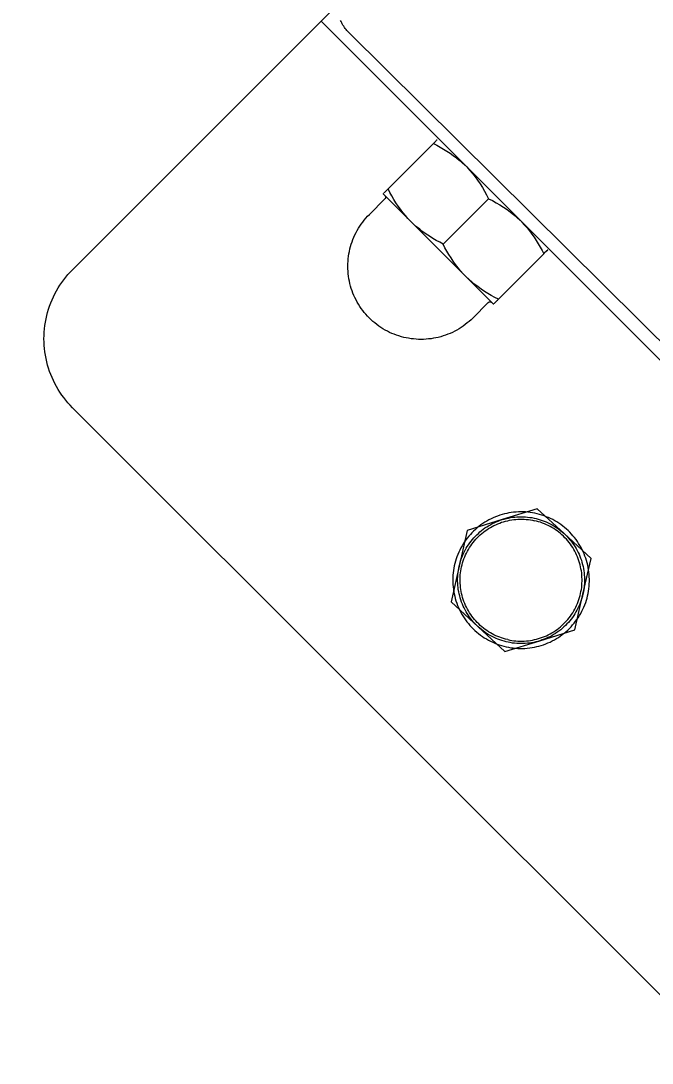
# Model space of a CAD drawing. Header units: millimetres. Extents: x -111 to 4919, y -143 to 3304.
# Drawn here: x 98.4 to 163.1, y 1548.3 to 1655.2 of the extents above; entities that cross this region are included whole.
import ezdxf

# ---------------------------------------------------------------- set-up
doc = ezdxf.new("R2010")
doc.units = ezdxf.units.MM
doc.layers.add('ZANO_R', color=7, linetype='Continuous', lineweight=0)
doc.layers.add('ZANO_W', color=1, linetype='Continuous', lineweight=0)
doc.styles.add('Arial', font='arial.ttf')
doc.styles.get("Standard").update_dxf_attribs({"font": 'ARIALUNI.TTF'})
doc.dimstyles.new('pl i ang', dxfattribs={"dimtxt": 50, "dimasz": 50, "dimexe": 1.25, "dimexo": 0.625, "dimgap": 10, "dimtad": 1, "dimtoh": 1, "dimtxsty": 'Standard', "dimcen": 2.5, "dimclrd": 1, "dimclre": 1, "dimclrt": 1, "dimadec": 0, "dimazin": 0, "dimtfac": 1, "dimtmove": 0, "dimatfit": 3, "dimfxl": 1, "dimarcsym": 1})

# ---------------------------------------------------------------- blocks, each defined once
blk = doc.blocks.new('*D477')
at = {"layer": 'ZANO_W', "color": 1, "lineweight": -2}
for p, q in [((96.63, 1622.6), (-5.18, 1520.79)), ((30.17, 1499.58), (291.8, 1237.95)), ((414.83, 1304.4), (313.02, 1202.59))]:
    blk.add_line(p, q, dxfattribs=at)
at = {"layer": 'ZANO_W', "color": 1}
for points in [[(34.89, 1504.29), (25.46, 1494.86), (1.89, 1527.86)], [(287.09, 1233.23), (296.52, 1242.66), (320.09, 1209.66)]]:
    blk.add_solid(points, dxfattribs=at)
at = {"layer": 'ZANO_W', "color": 1, "insert": (182.5, 1390.28), "char_height": 40, "attachment_point": 5, "rotation": 315, "style": 'Arial'}
blk.add_mtext('450', dxfattribs=at)

msp = doc.modelspace()

# ---------------------------------------------------------------- linework, layer by layer
at = {"layer": 'ZANO_R'}
for p, q in [((130.84, 1656.81), (129.16, 1655.13)), ((129.16, 1655.13), (103.7, 1629.67)), ((129.16, 1655.13), (136.23, 1648.06)), ((131.22, 1655.1), (131.16, 1655.23)), ((131.28, 1654.98), (131.22, 1655.1)), ((131.34, 1654.86), (131.28, 1654.98)), ((131.41, 1654.74), (131.34, 1654.86)), ((131.49, 1654.63), (131.41, 1654.74)), ((131.56, 1654.51), (131.49, 1654.63)), ((131.64, 1654.4), (131.56, 1654.51)), ((131.73, 1654.29), (131.64, 1654.4)), ((131.81, 1654.19), (131.73, 1654.29)), ((131.9, 1654.09), (131.81, 1654.19)), ((131.96, 1654.02), (131.9, 1654.09)), ((132.03, 1653.96), (131.96, 1654.02)), ((132.03, 1653.96), (446.23, 1342.49)), ((440.28, 1344), (136.23, 1648.06)), ((141.15, 1643.08), (141.15, 1643.08)), ((141.17, 1643.1), (141.16, 1643.09)), ((141.18, 1643.11), (141.17, 1643.1)), ((140.67, 1642.6), (136.03, 1637.96)), ((140.93, 1642.86), (140.67, 1642.6)), ((140.67, 1642.6), (141.03, 1642.43)), ((140.97, 1642.9), (140.93, 1642.86)), ((141, 1642.94), (140.97, 1642.9)), ((140.97, 1642.9), (140.97, 1642.9)), ((141.01, 1642.94), (141, 1642.94)), ((141.04, 1642.97), (141.01, 1642.94)), ((141.03, 1642.43), (141.38, 1642.24)), ((141.04, 1642.97), (141.04, 1642.97)), ((141.04, 1642.97), (141.04, 1642.97)), ((141.38, 1642.24), (141.72, 1642.04)), ((141.72, 1642.04), (142.06, 1641.83)), ((142.06, 1641.83), (142.39, 1641.61)), ((142.39, 1641.61), (142.71, 1641.38)), ((142.71, 1641.38), (143.03, 1641.14)), ((143.03, 1641.14), (143.33, 1640.89)), ((143.33, 1640.89), (143.63, 1640.63)), ((143.63, 1640.63), (143.92, 1640.36)), ((144.09, 1640.2), (144.39, 1639.87)), ((144.39, 1639.87), (144.67, 1639.54)), ((144.67, 1639.54), (144.95, 1639.19)), ((144.95, 1639.19), (145.21, 1638.84)), ((145.21, 1638.84), (145.46, 1638.48)), ((135.82, 1637.75), (135.65, 1637.58)), ((136.03, 1637.96), (135.82, 1637.75)), ((136.21, 1637.59), (136.03, 1637.96)), ((145.46, 1638.48), (145.7, 1638.11)), ((145.7, 1638.11), (145.92, 1637.73)), ((145.92, 1637.73), (146.13, 1637.34)), ((135.7, 1636.92), (134.11, 1635.33)), ((135.53, 1637.46), (135.52, 1637.45)), ((138.3, 1634.67), (135.52, 1637.45)), ((135.54, 1637.47), (135.53, 1637.46)), ((135.56, 1637.49), (135.54, 1637.47)), ((135.63, 1637.56), (135.62, 1637.55)), ((135.65, 1637.58), (135.63, 1637.56)), ((135.71, 1636.93), (135.7, 1636.93)), ((135.7, 1636.93), (135.7, 1636.92)), ((135.71, 1637.26), (135.71, 1637.25)), ((135.71, 1637.25), (135.72, 1637.25)), ((135.72, 1636.95), (135.71, 1636.94)), ((135.71, 1636.94), (135.71, 1636.93)), ((135.72, 1637.25), (135.72, 1637.24)), ((135.72, 1637.24), (135.73, 1637.23)), ((135.73, 1636.96), (135.72, 1636.95)), ((135.72, 1636.95), (135.72, 1636.95)), ((135.73, 1637.23), (135.73, 1637.23)), ((135.73, 1637.23), (135.74, 1637.22)), ((135.74, 1636.98), (135.73, 1636.97)), ((135.73, 1636.97), (135.73, 1636.96)), ((135.74, 1637.22), (135.74, 1637.21)), ((135.74, 1637.21), (135.75, 1637.2)), ((135.75, 1636.99), (135.74, 1636.98)), ((135.74, 1636.98), (135.74, 1636.98)), ((135.75, 1637.2), (135.75, 1637.19)), ((135.75, 1637.19), (135.75, 1637.19)), ((135.75, 1637.19), (135.76, 1637.18)), ((135.76, 1637.02), (135.75, 1637.01)), ((135.75, 1637.01), (135.75, 1637)), ((135.75, 1637), (135.75, 1636.99)), ((135.76, 1637.18), (135.76, 1637.17)), ((135.76, 1637.17), (135.76, 1637.16)), ((135.76, 1637.16), (135.76, 1637.15)), ((135.76, 1637.15), (135.77, 1637.15)), ((135.77, 1637.05), (135.76, 1637.04)), ((135.76, 1637.04), (135.76, 1637.03)), ((135.76, 1637.03), (135.76, 1637.02)), ((135.76, 1637.02), (135.76, 1637.02)), ((135.77, 1637.15), (135.77, 1637.14)), ((135.77, 1637.14), (135.77, 1637.13)), ((135.77, 1637.13), (135.77, 1637.12)), ((135.77, 1637.12), (135.77, 1637.11)), ((135.77, 1637.11), (135.77, 1637.1)), ((135.77, 1637.1), (135.77, 1637.09)), ((135.77, 1637.09), (135.77, 1637.08)), ((135.77, 1637.08), (135.77, 1637.08)), ((135.77, 1637.08), (135.77, 1637.07)), ((135.77, 1637.07), (135.77, 1637.06)), ((135.77, 1637.06), (135.77, 1637.05)), ((136.4, 1637.23), (136.21, 1637.59)), ((136.61, 1636.88), (136.4, 1637.23)), ((136.82, 1636.53), (136.61, 1636.88)), ((141.68, 1632.3), (146.33, 1636.95)), ((146.13, 1637.34), (146.33, 1636.95)), ((146.33, 1636.95), (146.72, 1636.75)), ((146.72, 1636.75), (147.11, 1636.54)), ((137.05, 1636.19), (136.82, 1636.53)), ((137.29, 1635.86), (137.05, 1636.19)), ((137.54, 1635.54), (137.29, 1635.86)), ((147.11, 1636.54), (147.49, 1636.31)), ((147.49, 1636.31), (147.86, 1636.08)), ((147.86, 1636.08), (148.22, 1635.83)), ((148.22, 1635.83), (148.58, 1635.56)), ((148.58, 1635.56), (148.92, 1635.29)), ((133.28, 1634.35), (133.43, 1634.56)), ((133.43, 1634.56), (133.59, 1634.76)), ((133.59, 1634.76), (133.76, 1634.96)), ((133.76, 1634.96), (133.93, 1635.15)), ((133.93, 1635.15), (134.11, 1635.33)), ((137.8, 1635.23), (137.54, 1635.54)), ((138.07, 1634.92), (137.8, 1635.23)), ((138.35, 1634.62), (138.07, 1634.92)), ((138.65, 1634.34), (138.35, 1634.62)), ((143.94, 1629.03), (138.42, 1634.55)), ((148.92, 1635.29), (149.25, 1635)), ((149.25, 1635), (149.58, 1634.71)), ((149.74, 1634.54), (150.01, 1634.25)), ((132.64, 1633.25), (132.75, 1633.48)), ((132.75, 1633.48), (132.87, 1633.7)), ((132.87, 1633.7), (133, 1633.92)), ((133, 1633.92), (133.14, 1634.14)), ((133.14, 1634.14), (133.28, 1634.35)), ((138.95, 1634.07), (138.65, 1634.34)), ((139.27, 1633.81), (138.95, 1634.07)), ((139.59, 1633.56), (139.27, 1633.81)), ((139.92, 1633.32), (139.59, 1633.56)), ((150.01, 1634.25), (150.27, 1633.95)), ((150.27, 1633.95), (150.52, 1633.64)), ((150.52, 1633.64), (150.76, 1633.33)), ((132.26, 1632.3), (132.34, 1632.54)), ((132.34, 1632.54), (132.43, 1632.78)), ((132.43, 1632.78), (132.53, 1633.01)), ((132.53, 1633.01), (132.64, 1633.25)), ((140.26, 1633.1), (139.92, 1633.32)), ((140.6, 1632.88), (140.26, 1633.1)), ((140.96, 1632.67), (140.6, 1632.88)), ((141.32, 1632.48), (140.96, 1632.67)), ((141.68, 1632.3), (141.32, 1632.48)), ((150.76, 1633.33), (150.99, 1633)), ((150.99, 1633), (151.21, 1632.67)), ((151.21, 1632.67), (151.42, 1632.34)), ((131.98, 1631.05), (132.02, 1631.3)), ((132.02, 1631.3), (132.07, 1631.55)), ((132.07, 1631.55), (132.12, 1631.8)), ((132.12, 1631.8), (132.19, 1632.05)), ((132.19, 1632.05), (132.26, 1632.3)), ((141.86, 1631.93), (141.68, 1632.3)), ((142.06, 1631.57), (141.86, 1631.93)), ((142.26, 1631.22), (142.06, 1631.57)), ((151.99, 1631.29), (147.34, 1626.64)), ((151.42, 1632.34), (151.62, 1631.99)), ((151.62, 1631.99), (151.81, 1631.64)), ((151.81, 1631.64), (151.99, 1631.29)), ((151.99, 1631.29), (152.04, 1631.35)), ((152.26, 1631.56), (152.04, 1631.35)), ((152.26, 1631.56), (152.28, 1631.58)), ((152.29, 1631.59), (152.28, 1631.58)), ((152.29, 1631.59), (152.32, 1631.62)), ((152.32, 1631.63), (152.35, 1631.66)), ((152.32, 1631.63), (152.32, 1631.62)), ((152.36, 1631.66), (152.35, 1631.66)), ((152.36, 1631.66), (152.38, 1631.69)), ((152.39, 1631.69), (152.38, 1631.69)), ((152.39, 1631.69), (152.41, 1631.72)), ((152.47, 1631.77), (152.47, 1631.77)), ((152.48, 1631.78), (152.48, 1631.79)), ((152.49, 1631.79), (152.49, 1631.79)), ((131.91, 1630.28), (131.93, 1630.54)), ((131.91, 1630.03), (131.91, 1630.28)), ((131.93, 1630.54), (131.95, 1630.79)), ((131.95, 1630.79), (131.98, 1631.05)), ((142.48, 1630.88), (142.26, 1631.22)), ((142.71, 1630.54), (142.48, 1630.88)), ((142.95, 1630.21), (142.71, 1630.54)), ((103.01, 1628.91), (103.23, 1629.17)), ((103.23, 1629.17), (103.46, 1629.43)), ((103.46, 1629.43), (103.7, 1629.67)), ((131.91, 1629.77), (131.91, 1630.03)), ((131.93, 1629.51), (131.91, 1629.77)), ((131.95, 1629.26), (131.93, 1629.51)), ((131.98, 1629.01), (131.95, 1629.26)), ((143.2, 1629.88), (142.95, 1630.21)), ((143.46, 1629.57), (143.2, 1629.88)), ((143.73, 1629.26), (143.46, 1629.57)), ((144.01, 1628.97), (143.73, 1629.26)), ((102.23, 1627.8), (102.41, 1628.09)), ((102.41, 1628.09), (102.6, 1628.37)), ((102.6, 1628.37), (102.8, 1628.64)), ((102.8, 1628.64), (103.01, 1628.91)), ((132.02, 1628.75), (131.98, 1629.01)), ((132.07, 1628.5), (132.02, 1628.75)), ((132.12, 1628.25), (132.07, 1628.5)), ((132.19, 1628), (132.12, 1628.25)), ((144.3, 1628.69), (144.01, 1628.97)), ((146.83, 1626.14), (144.06, 1628.91)), ((144.61, 1628.42), (144.3, 1628.69)), ((144.92, 1628.16), (144.61, 1628.42)), ((145.25, 1627.91), (144.92, 1628.16)), ((101.74, 1626.9), (101.89, 1627.2)), ((101.89, 1627.2), (102.05, 1627.5)), ((102.05, 1627.5), (102.23, 1627.8)), ((132.26, 1627.76), (132.19, 1628)), ((132.34, 1627.51), (132.26, 1627.76)), ((132.43, 1627.27), (132.34, 1627.51)), ((132.53, 1627.04), (132.43, 1627.27)), ((132.64, 1626.81), (132.53, 1627.04)), ((145.58, 1627.67), (145.25, 1627.91)), ((145.92, 1627.44), (145.58, 1627.67)), ((146.26, 1627.22), (145.92, 1627.44)), ((146.61, 1627.02), (146.26, 1627.22)), ((146.97, 1626.82), (146.61, 1627.02)), ((101.24, 1625.63), (101.35, 1625.95)), ((101.35, 1625.95), (101.47, 1626.27)), ((101.47, 1626.27), (101.6, 1626.59)), ((101.6, 1626.59), (101.74, 1626.9)), ((132.75, 1626.58), (132.64, 1626.81)), ((132.87, 1626.35), (132.75, 1626.58)), ((133, 1626.13), (132.87, 1626.35)), ((133.14, 1625.91), (133, 1626.13)), ((144.71, 1624.72), (146.3, 1626.31)), ((146.3, 1626.31), (146.31, 1626.32)), ((146.31, 1626.32), (146.32, 1626.33)), ((146.32, 1626.33), (146.33, 1626.34)), ((146.32, 1626.33), (146.32, 1626.33)), ((146.33, 1626.34), (146.34, 1626.34)), ((146.34, 1626.34), (146.34, 1626.35)), ((146.34, 1626.35), (146.35, 1626.35)), ((146.35, 1626.35), (146.36, 1626.36)), ((146.36, 1626.36), (146.37, 1626.36)), ((146.37, 1626.36), (146.38, 1626.37)), ((146.37, 1626.36), (146.37, 1626.36)), ((146.38, 1626.37), (146.39, 1626.37)), ((146.39, 1626.37), (146.4, 1626.37)), ((146.4, 1626.37), (146.4, 1626.38)), ((146.4, 1626.38), (146.41, 1626.38)), ((146.41, 1626.38), (146.42, 1626.38)), ((146.42, 1626.38), (146.43, 1626.38)), ((146.43, 1626.38), (146.44, 1626.38)), ((146.44, 1626.38), (146.45, 1626.38)), ((146.45, 1626.38), (146.45, 1626.39)), ((146.45, 1626.39), (146.46, 1626.39)), ((146.46, 1626.39), (146.47, 1626.39)), ((146.47, 1626.39), (146.48, 1626.39)), ((146.48, 1626.39), (146.49, 1626.39)), ((146.49, 1626.39), (146.5, 1626.39)), ((146.5, 1626.39), (146.51, 1626.39)), ((146.51, 1626.39), (146.51, 1626.38)), ((146.51, 1626.38), (146.52, 1626.38)), ((146.52, 1626.38), (146.53, 1626.38)), ((146.53, 1626.38), (146.54, 1626.38)), ((146.54, 1626.38), (146.55, 1626.38)), ((146.55, 1626.38), (146.56, 1626.38)), ((146.56, 1626.38), (146.56, 1626.37)), ((146.56, 1626.37), (146.57, 1626.37)), ((146.57, 1626.37), (146.58, 1626.37)), ((146.58, 1626.37), (146.59, 1626.36)), ((146.59, 1626.36), (146.6, 1626.36)), ((146.6, 1626.36), (146.6, 1626.36)), ((146.6, 1626.36), (146.61, 1626.35)), ((146.61, 1626.35), (146.62, 1626.35)), ((146.62, 1626.35), (146.62, 1626.34)), ((146.62, 1626.34), (146.63, 1626.34)), ((146.63, 1626.34), (146.64, 1626.33)), ((146.64, 1626.33), (146.64, 1626.33)), ((146.83, 1626.14), (146.84, 1626.14)), ((146.84, 1626.15), (146.85, 1626.15)), ((146.85, 1626.16), (146.86, 1626.16)), ((146.87, 1626.17), (146.87, 1626.18)), ((146.89, 1626.19), (146.9, 1626.21)), ((146.91, 1626.22), (146.93, 1626.24)), ((146.94, 1626.24), (146.93, 1626.24)), ((146.94, 1626.24), (146.97, 1626.27)), ((147.34, 1626.64), (146.97, 1626.82)), ((146.97, 1626.27), (147, 1626.3)), ((146.97, 1626.27), (146.97, 1626.27)), ((147.01, 1626.31), (147, 1626.3)), ((147.01, 1626.31), (147.03, 1626.34)), ((147.04, 1626.35), (147.03, 1626.34)), ((147.04, 1626.35), (147.07, 1626.37)), ((147.09, 1626.39), (147.07, 1626.37)), ((147.09, 1626.39), (147.1, 1626.4)), ((147.13, 1626.43), (147.1, 1626.4)), ((147.18, 1626.48), (147.13, 1626.44)), ((147.13, 1626.43), (147.13, 1626.44)), ((147.18, 1626.48), (147.2, 1626.51)), ((147.23, 1626.53), (147.2, 1626.51)), ((147.23, 1626.53), (147.27, 1626.57)), ((147.34, 1626.64), (147.27, 1626.57)), ((100.98, 1624.64), (101.06, 1624.97)), ((101.06, 1624.97), (101.14, 1625.3)), ((101.14, 1625.3), (101.24, 1625.63)), ((133.28, 1625.7), (133.14, 1625.91)), ((133.43, 1625.49), (133.28, 1625.7)), ((133.59, 1625.29), (133.43, 1625.49)), ((133.76, 1625.1), (133.59, 1625.29)), ((133.93, 1624.91), (133.76, 1625.1)), ((134.11, 1624.72), (133.93, 1624.91)), ((100.82, 1623.62), (100.86, 1623.96)), ((100.86, 1623.96), (100.92, 1624.3)), ((100.92, 1624.3), (100.98, 1624.64)), ((134.29, 1624.54), (134.11, 1624.72)), ((134.48, 1624.37), (134.29, 1624.54)), ((134.68, 1624.21), (134.48, 1624.37)), ((134.88, 1624.05), (134.68, 1624.21)), ((135.08, 1623.9), (134.88, 1624.05)), ((135.3, 1623.75), (135.08, 1623.9)), ((143.73, 1623.9), (143.52, 1623.75)), ((143.94, 1624.05), (143.73, 1623.9)), ((144.14, 1624.21), (143.94, 1624.05)), ((144.34, 1624.37), (144.14, 1624.21)), ((144.53, 1624.54), (144.34, 1624.37)), ((144.71, 1624.72), (144.53, 1624.54)), ((100.77, 1622.6), (100.78, 1622.94)), ((100.78, 1622.94), (100.79, 1623.28)), ((100.79, 1623.28), (100.82, 1623.62)), ((135.51, 1623.62), (135.3, 1623.75)), ((135.73, 1623.49), (135.51, 1623.62)), ((135.96, 1623.37), (135.73, 1623.49)), ((136.19, 1623.25), (135.96, 1623.37)), ((136.42, 1623.15), (136.19, 1623.25)), ((136.66, 1623.05), (136.42, 1623.15)), ((136.9, 1622.96), (136.66, 1623.05)), ((137.14, 1622.88), (136.9, 1622.96)), ((137.39, 1622.8), (137.14, 1622.88)), ((137.63, 1622.74), (137.39, 1622.8)), ((137.88, 1622.68), (137.63, 1622.74)), ((141.18, 1622.74), (140.94, 1622.68)), ((141.43, 1622.8), (141.18, 1622.74)), ((141.68, 1622.88), (141.43, 1622.8)), ((141.92, 1622.96), (141.68, 1622.88)), ((142.16, 1623.05), (141.92, 1622.96)), ((142.4, 1623.15), (142.16, 1623.05)), ((142.63, 1623.25), (142.4, 1623.15)), ((142.86, 1623.37), (142.63, 1623.25)), ((143.09, 1623.49), (142.86, 1623.37)), ((143.31, 1623.62), (143.09, 1623.49)), ((143.52, 1623.75), (143.31, 1623.62)), ((100.78, 1622.26), (100.77, 1622.6)), ((100.79, 1621.92), (100.78, 1622.26)), ((100.82, 1621.58), (100.79, 1621.92)), ((138.13, 1622.64), (137.88, 1622.68)), ((138.39, 1622.6), (138.13, 1622.64)), ((138.64, 1622.57), (138.39, 1622.6)), ((138.9, 1622.54), (138.64, 1622.57)), ((139.15, 1622.53), (138.9, 1622.54)), ((139.41, 1622.53), (139.15, 1622.53)), ((139.67, 1622.53), (139.41, 1622.53)), ((139.92, 1622.54), (139.67, 1622.53)), ((140.18, 1622.57), (139.92, 1622.54)), ((140.43, 1622.6), (140.18, 1622.57)), ((140.68, 1622.64), (140.43, 1622.6)), ((140.94, 1622.68), (140.68, 1622.64)), ((100.86, 1621.24), (100.82, 1621.58)), ((100.92, 1620.9), (100.86, 1621.24)), ((100.98, 1620.57), (100.92, 1620.9)), ((101.06, 1620.23), (100.98, 1620.57)), ((101.14, 1619.9), (101.06, 1620.23)), ((101.24, 1619.58), (101.14, 1619.9)), ((101.35, 1619.25), (101.24, 1619.58)), ((101.47, 1618.93), (101.35, 1619.25)), ((101.6, 1618.62), (101.47, 1618.93)), ((101.74, 1618.31), (101.6, 1618.62)), ((101.89, 1618), (101.74, 1618.31)), ((102.05, 1617.7), (101.89, 1618)), ((102.23, 1617.41), (102.05, 1617.7)), ((102.41, 1617.12), (102.23, 1617.41)), ((102.6, 1616.83), (102.41, 1617.12)), ((102.8, 1616.56), (102.6, 1616.83)), ((103.01, 1616.29), (102.8, 1616.56)), ((103.23, 1616.03), (103.01, 1616.29)), ((103.46, 1615.78), (103.23, 1616.03)), ((103.7, 1615.53), (103.46, 1615.78)), ((103.7, 1615.53), (407.76, 1311.47)), ((147.71, 1604.58), (147.48, 1604.5)), ((147.95, 1604.64), (147.71, 1604.58)), ((151.31, 1605.17), (147.73, 1604.06)), ((148.19, 1604.7), (147.95, 1604.64)), ((148.42, 1604.74), (148.19, 1604.7)), ((148.66, 1604.78), (148.42, 1604.74)), ((148.9, 1604.81), (148.66, 1604.78)), ((149.15, 1604.83), (148.9, 1604.81)), ((149.39, 1604.85), (149.15, 1604.83)), ((149.63, 1604.85), (149.39, 1604.85)), ((149.87, 1604.85), (149.63, 1604.85)), ((150.12, 1604.84), (149.87, 1604.85)), ((150.36, 1604.82), (150.12, 1604.84)), ((150.6, 1604.79), (150.36, 1604.82)), ((150.84, 1604.75), (150.6, 1604.79)), ((151.08, 1604.71), (150.84, 1604.75)), ((151.32, 1604.65), (151.08, 1604.71)), ((154.07, 1602.63), (151.31, 1605.17)), ((151.55, 1604.59), (151.32, 1604.65)), ((151.78, 1604.52), (151.55, 1604.59)), ((147.73, 1604.06), (144.15, 1602.94)), ((145.54, 1603.51), (145.35, 1603.37)), ((145.74, 1603.65), (145.54, 1603.51)), ((145.95, 1603.78), (145.74, 1603.65)), ((146.15, 1603.91), (145.95, 1603.78)), ((146.37, 1604.03), (146.15, 1603.91)), ((146.33, 1603.43), (146.52, 1603.54)), ((146.58, 1604.14), (146.37, 1604.03)), ((146.52, 1603.54), (146.71, 1603.65)), ((146.8, 1604.24), (146.58, 1604.14)), ((146.71, 1603.65), (146.91, 1603.74)), ((147.03, 1604.34), (146.8, 1604.24)), ((146.88, 1603.45), (147.07, 1603.54)), ((146.91, 1603.74), (147.11, 1603.83)), ((147.25, 1604.42), (147.03, 1604.34)), ((147.07, 1603.54), (147.27, 1603.63)), ((147.11, 1603.83), (147.32, 1603.91)), ((147.48, 1604.5), (147.25, 1604.42)), ((147.27, 1603.63), (147.47, 1603.71)), ((147.32, 1603.91), (147.52, 1603.99)), ((147.47, 1603.71), (147.67, 1603.78)), ((147.52, 1603.99), (147.73, 1604.06)), ((147.67, 1603.78), (147.87, 1603.84)), ((147.73, 1604.06), (147.94, 1604.12)), ((147.87, 1603.84), (148.08, 1603.9)), ((147.94, 1604.12), (148.15, 1604.18)), ((148.08, 1603.9), (148.29, 1603.95)), ((148.15, 1604.18), (148.37, 1604.22)), ((148.29, 1603.95), (148.49, 1603.99)), ((148.37, 1604.22), (148.58, 1604.26)), ((148.49, 1603.99), (148.71, 1604.03)), ((148.58, 1604.26), (148.8, 1604.3)), ((148.71, 1604.03), (148.92, 1604.06)), ((148.8, 1604.3), (149.02, 1604.32)), ((148.92, 1604.06), (149.13, 1604.08)), ((149.02, 1604.32), (149.24, 1604.34)), ((149.13, 1604.08), (149.34, 1604.09)), ((149.24, 1604.34), (149.46, 1604.35)), ((149.34, 1604.09), (149.55, 1604.1)), ((149.46, 1604.35), (149.68, 1604.35)), ((149.55, 1604.1), (149.77, 1604.1)), ((149.68, 1604.35), (149.9, 1604.35)), ((149.77, 1604.1), (149.98, 1604.09)), ((149.9, 1604.35), (150.12, 1604.34)), ((149.98, 1604.09), (150.19, 1604.08)), ((150.12, 1604.34), (150.33, 1604.32)), ((150.19, 1604.08), (150.41, 1604.06)), ((150.33, 1604.32), (150.55, 1604.29)), ((150.41, 1604.06), (150.62, 1604.03)), ((150.55, 1604.29), (150.77, 1604.26)), ((150.62, 1604.03), (150.83, 1603.99)), ((150.77, 1604.26), (150.99, 1604.22)), ((150.83, 1603.99), (151.04, 1603.95)), ((150.99, 1604.22), (151.2, 1604.17)), ((151.24, 1603.9), (151.04, 1603.95)), ((151.2, 1604.17), (151.41, 1604.11)), ((151.45, 1603.84), (151.24, 1603.9)), ((151.41, 1604.11), (151.62, 1604.05)), ((151.65, 1603.78), (151.45, 1603.84)), ((151.62, 1604.05), (151.83, 1603.98)), ((151.85, 1603.71), (151.65, 1603.78)), ((152.02, 1604.45), (151.78, 1604.52)), ((151.83, 1603.98), (152.04, 1603.9)), ((152.05, 1603.63), (151.85, 1603.71)), ((152.24, 1604.36), (152.02, 1604.45)), ((152.04, 1603.9), (152.24, 1603.82)), ((152.25, 1603.54), (152.05, 1603.63)), ((152.47, 1604.27), (152.24, 1604.36)), ((152.24, 1603.82), (152.44, 1603.73)), ((152.44, 1603.45), (152.25, 1603.54)), ((152.44, 1603.73), (152.64, 1603.63)), ((152.69, 1604.17), (152.47, 1604.27)), ((152.64, 1603.63), (152.83, 1603.53)), ((152.9, 1604.06), (152.69, 1604.17)), ((152.83, 1603.53), (153.02, 1603.42)), ((153.12, 1603.94), (152.9, 1604.06)), ((153.33, 1603.82), (153.12, 1603.94)), ((153.53, 1603.69), (153.33, 1603.82)), ((153.73, 1603.55), (153.53, 1603.69)), ((153.93, 1603.4), (153.73, 1603.55)), ((144.15, 1602.94), (143.32, 1599.28)), ((144.46, 1602.54), (144.3, 1602.35)), ((144.63, 1602.72), (144.46, 1602.54)), ((144.8, 1602.89), (144.63, 1602.72)), ((144.98, 1603.05), (144.8, 1602.89)), ((144.96, 1602.34), (145.12, 1602.5)), ((145.16, 1603.21), (144.98, 1603.05)), ((145.12, 1602.5), (145.28, 1602.65)), ((145.35, 1603.37), (145.16, 1603.21)), ((145.28, 1602.65), (145.44, 1602.79)), ((145.32, 1602.35), (145.47, 1602.49)), ((145.44, 1602.79), (145.61, 1602.93)), ((145.47, 1602.49), (145.64, 1602.63)), ((145.61, 1602.93), (145.78, 1603.07)), ((145.64, 1602.63), (145.8, 1602.77)), ((145.78, 1603.07), (145.96, 1603.2)), ((145.8, 1602.77), (145.97, 1602.9)), ((145.96, 1603.2), (146.14, 1603.32)), ((145.97, 1602.9), (146.15, 1603.02)), ((146.14, 1603.32), (146.33, 1603.43)), ((146.15, 1603.02), (146.32, 1603.14)), ((146.32, 1603.14), (146.51, 1603.25)), ((146.51, 1603.25), (146.69, 1603.35)), ((146.69, 1603.35), (146.88, 1603.45)), ((152.63, 1603.35), (152.44, 1603.45)), ((152.82, 1603.25), (152.63, 1603.35)), ((153, 1603.14), (152.82, 1603.25)), ((153.18, 1603.02), (153, 1603.14)), ((153.02, 1603.42), (153.21, 1603.3)), ((153.35, 1602.9), (153.18, 1603.02)), ((153.21, 1603.3), (153.39, 1603.18)), ((153.52, 1602.77), (153.35, 1602.9)), ((153.39, 1603.18), (153.57, 1603.05)), ((153.69, 1602.63), (153.52, 1602.77)), ((153.57, 1603.05), (153.74, 1602.92)), ((153.85, 1602.49), (153.69, 1602.63)), ((153.74, 1602.92), (153.91, 1602.78)), ((154.01, 1602.35), (153.85, 1602.49)), ((153.91, 1602.78), (154.07, 1602.63)), ((154.12, 1603.25), (153.93, 1603.4)), ((156.83, 1600.08), (154.07, 1602.63)), ((154.07, 1602.63), (154.23, 1602.48)), ((154.3, 1603.09), (154.12, 1603.25)), ((154.23, 1602.48), (154.38, 1602.32)), ((154.48, 1602.93), (154.3, 1603.09)), ((154.65, 1602.76), (154.48, 1602.93)), ((154.82, 1602.58), (154.65, 1602.76)), ((154.98, 1602.4), (154.82, 1602.58)), ((143.73, 1601.57), (143.61, 1601.36)), ((143.86, 1601.77), (143.73, 1601.57)), ((144, 1601.97), (143.86, 1601.77)), ((144.15, 1602.17), (144, 1601.97)), ((144.3, 1602.35), (144.15, 1602.17)), ((144.15, 1601.3), (144.27, 1601.49)), ((144.27, 1601.49), (144.4, 1601.67)), ((144.38, 1601.19), (144.5, 1601.37)), ((144.4, 1601.67), (144.53, 1601.84)), ((144.5, 1601.37), (144.62, 1601.54)), ((144.53, 1601.84), (144.67, 1602.01)), ((144.62, 1601.54), (144.75, 1601.71)), ((144.67, 1602.01), (144.81, 1602.18)), ((144.75, 1601.71), (144.88, 1601.88)), ((144.81, 1602.18), (144.96, 1602.34)), ((144.88, 1601.88), (145.02, 1602.04)), ((145.02, 1602.04), (145.17, 1602.2)), ((145.17, 1602.2), (145.32, 1602.35)), ((154.16, 1602.2), (154.01, 1602.35)), ((154.3, 1602.04), (154.16, 1602.2)), ((154.44, 1601.88), (154.3, 1602.04)), ((154.38, 1602.32), (154.53, 1602.16)), ((154.58, 1601.71), (154.44, 1601.88)), ((154.53, 1602.16), (154.67, 1601.99)), ((154.71, 1601.54), (154.58, 1601.71)), ((154.67, 1601.99), (154.81, 1601.82)), ((154.83, 1601.37), (154.71, 1601.54)), ((154.81, 1601.82), (154.94, 1601.64)), ((154.95, 1601.19), (154.83, 1601.37)), ((154.94, 1601.64), (155.07, 1601.46)), ((155.14, 1602.21), (154.98, 1602.4)), ((155.07, 1601.46), (155.19, 1601.28)), ((155.29, 1602.02), (155.14, 1602.21)), ((155.43, 1601.82), (155.29, 1602.02)), ((155.56, 1601.62), (155.43, 1601.82)), ((155.69, 1601.41), (155.56, 1601.62)), ((155.81, 1601.2), (155.69, 1601.41)), ((143.18, 1600.49), (143.09, 1600.26)), ((143.27, 1600.71), (143.18, 1600.49)), ((143.38, 1600.93), (143.27, 1600.71)), ((143.49, 1601.15), (143.38, 1600.93)), ((143.61, 1601.36), (143.49, 1601.15)), ((143.57, 1600.12), (143.65, 1600.33)), ((143.65, 1600.33), (143.74, 1600.53)), ((143.74, 1600.53), (143.83, 1600.73)), ((143.83, 1600.73), (143.93, 1600.92)), ((143.89, 1600.24), (143.97, 1600.44)), ((143.93, 1600.92), (144.04, 1601.12)), ((143.97, 1600.44), (144.06, 1600.63)), ((144.04, 1601.12), (144.15, 1601.3)), ((144.06, 1600.63), (144.16, 1600.82)), ((144.16, 1600.82), (144.27, 1601.01)), ((144.27, 1601.01), (144.38, 1601.19)), ((155.06, 1601.01), (154.95, 1601.19)), ((155.16, 1600.82), (155.06, 1601.01)), ((155.26, 1600.63), (155.16, 1600.82)), ((155.19, 1601.28), (155.3, 1601.09)), ((155.35, 1600.44), (155.26, 1600.63)), ((155.3, 1601.09), (155.4, 1600.9)), ((155.44, 1600.25), (155.35, 1600.44)), ((155.4, 1600.9), (155.5, 1600.7)), ((155.5, 1600.7), (155.6, 1600.5)), ((155.6, 1600.5), (155.68, 1600.3)), ((155.68, 1600.3), (155.76, 1600.1)), ((155.92, 1600.99), (155.81, 1601.2)), ((156.03, 1600.77), (155.92, 1600.99)), ((156.12, 1600.55), (156.03, 1600.77)), ((156.21, 1600.32), (156.12, 1600.55)), ((156.29, 1600.09), (156.21, 1600.32)), ((143.32, 1599.28), (142.5, 1595.62)), ((142.82, 1599.33), (142.77, 1599.09)), ((142.88, 1599.57), (142.82, 1599.33)), ((142.94, 1599.8), (142.88, 1599.57)), ((143.01, 1600.03), (142.94, 1599.8)), ((143.09, 1600.26), (143.01, 1600.03)), ((143.28, 1599.07), (143.32, 1599.28)), ((143.32, 1599.28), (143.37, 1599.5)), ((143.37, 1599.5), (143.43, 1599.71)), ((143.43, 1599.71), (143.5, 1599.92)), ((143.5, 1599.92), (143.57, 1600.12)), ((143.57, 1599.23), (143.62, 1599.44)), ((143.62, 1599.44), (143.67, 1599.64)), ((143.67, 1599.64), (143.74, 1599.84)), ((143.74, 1599.84), (143.81, 1600.05)), ((143.81, 1600.05), (143.89, 1600.24)), ((155.51, 1600.05), (155.44, 1600.25)), ((155.59, 1599.85), (155.51, 1600.05)), ((155.65, 1599.64), (155.59, 1599.85)), ((155.71, 1599.44), (155.65, 1599.64)), ((155.76, 1599.23), (155.71, 1599.44)), ((155.76, 1600.1), (155.84, 1599.89)), ((155.8, 1599.02), (155.76, 1599.23)), ((155.84, 1599.89), (155.9, 1599.68)), ((155.9, 1599.68), (155.96, 1599.47)), ((155.96, 1599.47), (156.01, 1599.25)), ((156, 1596.42), (156.83, 1600.08)), ((156.01, 1599.25), (156.05, 1599.04)), ((156.37, 1599.86), (156.29, 1600.09)), ((156.43, 1599.63), (156.37, 1599.86)), ((156.49, 1599.39), (156.43, 1599.63)), ((156.54, 1599.15), (156.49, 1599.39)), ((142.68, 1598.37), (142.67, 1598.13)), ((142.7, 1598.61), (142.68, 1598.37)), ((142.73, 1598.85), (142.7, 1598.61)), ((142.77, 1599.09), (142.73, 1598.85)), ((143.16, 1597.98), (143.17, 1598.2)), ((143.17, 1598.2), (143.19, 1598.42)), ((143.19, 1598.42), (143.21, 1598.63)), ((143.21, 1598.63), (143.24, 1598.85)), ((143.24, 1598.85), (143.28, 1599.07)), ((143.41, 1597.96), (143.42, 1598.17)), ((143.42, 1598.17), (143.43, 1598.39)), ((143.43, 1598.39), (143.46, 1598.6)), ((143.46, 1598.6), (143.49, 1598.81)), ((143.49, 1598.81), (143.52, 1599.02)), ((143.52, 1599.02), (143.57, 1599.23)), ((155.84, 1598.81), (155.8, 1599.02)), ((155.87, 1598.6), (155.84, 1598.81)), ((155.89, 1598.39), (155.87, 1598.6)), ((155.9, 1598.17), (155.89, 1598.39)), ((155.91, 1597.96), (155.9, 1598.17)), ((156.05, 1599.04), (156.09, 1598.82)), ((156.09, 1598.82), (156.12, 1598.6)), ((156.12, 1598.6), (156.14, 1598.39)), ((156.14, 1598.39), (156.15, 1598.17)), ((156.15, 1598.17), (156.16, 1597.95)), ((156.58, 1598.91), (156.54, 1599.15)), ((156.61, 1598.67), (156.58, 1598.91)), ((156.64, 1598.43), (156.61, 1598.67)), ((156.65, 1598.19), (156.64, 1598.43)), ((156.66, 1597.94), (156.65, 1598.19)), ((142.67, 1598.13), (142.66, 1597.88)), ((142.66, 1597.88), (142.67, 1597.64)), ((142.67, 1597.64), (142.68, 1597.4)), ((142.68, 1597.4), (142.7, 1597.16)), ((142.7, 1597.16), (142.73, 1596.91)), ((143.16, 1597.76), (143.16, 1597.98)), ((143.17, 1597.54), (143.16, 1597.76)), ((143.18, 1597.32), (143.17, 1597.54)), ((143.21, 1597.1), (143.18, 1597.32)), ((143.23, 1596.88), (143.21, 1597.1)), ((143.41, 1597.75), (143.41, 1597.96)), ((143.42, 1597.53), (143.41, 1597.75)), ((143.44, 1597.32), (143.42, 1597.53)), ((143.46, 1597.11), (143.44, 1597.32)), ((143.49, 1596.9), (143.46, 1597.11)), ((155.84, 1596.9), (155.87, 1597.11)), ((155.87, 1597.11), (155.89, 1597.32)), ((155.89, 1597.32), (155.9, 1597.53)), ((155.9, 1597.53), (155.91, 1597.75)), ((155.91, 1597.75), (155.91, 1597.96)), ((156.14, 1597.29), (156.12, 1597.07)), ((156.15, 1597.51), (156.14, 1597.29)), ((156.16, 1597.73), (156.15, 1597.51)), ((156.16, 1597.95), (156.16, 1597.73)), ((156.61, 1596.97), (156.63, 1597.22)), ((156.63, 1597.22), (156.65, 1597.46)), ((156.65, 1597.46), (156.66, 1597.7)), ((156.66, 1597.7), (156.66, 1597.94)), ((142.73, 1596.91), (142.76, 1596.67)), ((142.76, 1596.67), (142.81, 1596.44)), ((142.81, 1596.44), (142.86, 1596.2)), ((142.86, 1596.2), (142.92, 1595.96)), ((143.27, 1596.67), (143.23, 1596.88)), ((143.32, 1596.45), (143.27, 1596.67)), ((143.37, 1596.24), (143.32, 1596.45)), ((143.42, 1596.03), (143.37, 1596.24)), ((143.49, 1595.82), (143.42, 1596.03)), ((143.52, 1596.69), (143.49, 1596.9)), ((143.57, 1596.48), (143.52, 1596.69)), ((143.62, 1596.27), (143.57, 1596.48)), ((143.67, 1596.06), (143.62, 1596.27)), ((143.74, 1595.86), (143.67, 1596.06)), ((155.18, 1592.76), (156, 1596.42)), ((155.59, 1595.86), (155.65, 1596.06)), ((155.65, 1596.06), (155.71, 1596.27)), ((155.71, 1596.27), (155.76, 1596.48)), ((155.76, 1596.48), (155.8, 1596.69)), ((155.8, 1596.69), (155.84, 1596.9)), ((155.95, 1596.21), (155.89, 1596)), ((156, 1596.42), (155.95, 1596.21)), ((156.05, 1596.64), (156, 1596.42)), ((156.09, 1596.85), (156.05, 1596.64)), ((156.12, 1597.07), (156.09, 1596.85)), ((156.42, 1596.02), (156.48, 1596.26)), ((156.48, 1596.26), (156.53, 1596.49)), ((156.53, 1596.49), (156.57, 1596.73)), ((156.57, 1596.73), (156.61, 1596.97)), ((142.5, 1595.62), (145.25, 1593.08)), ((142.92, 1595.96), (142.99, 1595.73)), ((142.99, 1595.73), (143.07, 1595.5)), ((143.07, 1595.5), (143.16, 1595.27)), ((143.16, 1595.27), (143.25, 1595.05)), ((143.25, 1595.05), (143.35, 1594.83)), ((143.56, 1595.61), (143.49, 1595.82)), ((143.64, 1595.4), (143.56, 1595.61)), ((143.73, 1595.2), (143.64, 1595.4)), ((143.82, 1595), (143.73, 1595.2)), ((143.81, 1595.66), (143.74, 1595.86)), ((143.89, 1595.46), (143.81, 1595.66)), ((143.92, 1594.81), (143.82, 1595)), ((143.97, 1595.26), (143.89, 1595.46)), ((144.06, 1595.07), (143.97, 1595.26)), ((144.16, 1594.88), (144.06, 1595.07)), ((155.16, 1594.88), (155.26, 1595.07)), ((155.26, 1595.07), (155.35, 1595.27)), ((155.35, 1595.27), (155.44, 1595.46)), ((155.49, 1594.98), (155.39, 1594.78)), ((155.44, 1595.46), (155.52, 1595.66)), ((155.59, 1595.18), (155.49, 1594.98)), ((155.52, 1595.66), (155.59, 1595.86)), ((155.67, 1595.38), (155.59, 1595.18)), ((155.75, 1595.58), (155.67, 1595.38)), ((155.83, 1595.79), (155.75, 1595.58)), ((155.89, 1596), (155.83, 1595.79)), ((156, 1594.88), (156.1, 1595.1)), ((156.1, 1595.1), (156.19, 1595.33)), ((156.19, 1595.33), (156.28, 1595.56)), ((156.28, 1595.56), (156.35, 1595.79)), ((156.35, 1595.79), (156.42, 1596.02)), ((143.35, 1594.83), (143.46, 1594.61)), ((143.46, 1594.61), (143.57, 1594.4)), ((143.57, 1594.4), (143.7, 1594.19)), ((143.7, 1594.19), (143.83, 1593.98)), ((143.83, 1593.98), (143.97, 1593.78)), ((144.03, 1594.62), (143.92, 1594.81)), ((144.14, 1594.43), (144.03, 1594.62)), ((144.26, 1594.24), (144.14, 1594.43)), ((144.27, 1594.7), (144.16, 1594.88)), ((144.38, 1594.06), (144.26, 1594.24)), ((144.38, 1594.51), (144.27, 1594.7)), ((144.5, 1594.34), (144.38, 1594.51)), ((144.51, 1593.89), (144.38, 1594.06)), ((144.62, 1594.16), (144.5, 1594.34)), ((144.75, 1593.99), (144.62, 1594.16)), ((144.88, 1593.83), (144.75, 1593.99)), ((154.44, 1593.83), (154.58, 1593.99)), ((154.58, 1593.99), (154.71, 1594.16)), ((154.71, 1594.16), (154.83, 1594.34)), ((154.93, 1594.04), (154.79, 1593.86)), ((154.83, 1594.34), (154.95, 1594.52)), ((155.05, 1594.22), (154.93, 1594.04)), ((154.95, 1594.52), (155.06, 1594.7)), ((155.17, 1594.4), (155.05, 1594.22)), ((155.06, 1594.7), (155.16, 1594.88)), ((155.28, 1594.59), (155.17, 1594.4)), ((155.39, 1594.78), (155.28, 1594.59)), ((155.39, 1593.83), (155.53, 1594.03)), ((155.53, 1594.03), (155.66, 1594.24)), ((155.66, 1594.24), (155.78, 1594.45)), ((155.78, 1594.45), (155.89, 1594.66)), ((155.89, 1594.66), (156, 1594.88)), ((143.97, 1593.78), (144.11, 1593.59)), ((144.11, 1593.59), (144.26, 1593.4)), ((144.26, 1593.4), (144.42, 1593.21)), ((144.42, 1593.21), (144.59, 1593.03)), ((144.65, 1593.71), (144.51, 1593.89)), ((144.59, 1593.03), (144.76, 1592.86)), ((144.79, 1593.55), (144.65, 1593.71)), ((144.76, 1592.86), (144.93, 1592.69)), ((144.94, 1593.39), (144.79, 1593.55)), ((145.02, 1593.67), (144.88, 1593.83)), ((145.09, 1593.23), (144.94, 1593.39)), ((145.17, 1593.51), (145.02, 1593.67)), ((145.25, 1593.08), (145.09, 1593.23)), ((145.32, 1593.36), (145.17, 1593.51)), ((145.25, 1593.08), (148.01, 1590.53)), ((145.42, 1592.93), (145.25, 1593.08)), ((145.48, 1593.21), (145.32, 1593.36)), ((145.59, 1592.79), (145.42, 1592.93)), ((145.64, 1593.07), (145.48, 1593.21)), ((145.8, 1592.94), (145.64, 1593.07)), ((145.97, 1592.81), (145.8, 1592.94)), ((153.35, 1592.81), (153.52, 1592.94)), ((153.52, 1592.94), (153.69, 1593.07)), ((153.69, 1593.07), (153.85, 1593.21)), ((153.88, 1592.91), (153.72, 1592.77)), ((153.85, 1593.21), (154.01, 1593.36)), ((154.05, 1593.06), (153.88, 1592.91)), ((154.01, 1593.36), (154.16, 1593.51)), ((154.21, 1593.21), (154.05, 1593.06)), ((154.16, 1593.51), (154.3, 1593.67)), ((154.36, 1593.36), (154.21, 1593.21)), ((154.3, 1593.67), (154.44, 1593.83)), ((154.51, 1593.53), (154.36, 1593.36)), ((154.44, 1592.73), (154.61, 1592.9)), ((154.66, 1593.69), (154.51, 1593.53)), ((154.61, 1592.9), (154.78, 1593.08)), ((154.79, 1593.86), (154.66, 1593.69)), ((154.78, 1593.08), (154.94, 1593.26)), ((154.94, 1593.26), (155.1, 1593.44)), ((155.1, 1593.44), (155.25, 1593.64)), ((155.25, 1593.64), (155.39, 1593.83)), ((144.93, 1592.69), (145.11, 1592.53)), ((145.11, 1592.53), (145.3, 1592.38)), ((145.3, 1592.38), (145.49, 1592.23)), ((145.49, 1592.23), (145.69, 1592.09)), ((145.76, 1592.66), (145.59, 1592.79)), ((145.69, 1592.09), (145.89, 1591.95)), ((145.94, 1592.53), (145.76, 1592.66)), ((145.89, 1591.95), (146.1, 1591.83)), ((146.12, 1592.4), (145.94, 1592.53)), ((146.15, 1592.69), (145.97, 1592.81)), ((146.1, 1591.83), (146.31, 1591.71)), ((146.3, 1592.29), (146.12, 1592.4)), ((146.32, 1592.57), (146.15, 1592.69)), ((146.49, 1592.18), (146.3, 1592.29)), ((146.51, 1592.46), (146.32, 1592.57)), ((146.69, 1592.07), (146.49, 1592.18)), ((146.69, 1592.35), (146.51, 1592.46)), ((146.88, 1592.26), (146.69, 1592.35)), ((146.89, 1591.98), (146.69, 1592.07)), ((147.08, 1592.16), (146.88, 1592.26)), ((147.09, 1591.89), (146.89, 1591.98)), ((147.27, 1592.08), (147.08, 1592.16)), ((147.29, 1591.8), (147.09, 1591.89)), ((147.47, 1592), (147.27, 1592.08)), ((147.49, 1591.73), (147.29, 1591.8)), ((147.67, 1591.93), (147.47, 1592)), ((147.87, 1591.86), (147.67, 1591.93)), ((148.08, 1591.81), (147.87, 1591.86)), ((148.29, 1591.76), (148.08, 1591.81)), ((148.29, 1591.76), (148.5, 1591.71)), ((150.83, 1591.71), (151.04, 1591.76)), ((151.04, 1591.76), (151.25, 1591.81)), ((151.25, 1591.81), (151.45, 1591.86)), ((151.45, 1591.86), (151.65, 1591.93)), ((151.59, 1591.65), (155.18, 1592.76)), ((151.65, 1591.93), (151.86, 1592)), ((152.01, 1591.79), (151.8, 1591.72)), ((151.86, 1592), (152.05, 1592.08)), ((152.21, 1591.87), (152.01, 1591.79)), ((152.05, 1592.08), (152.25, 1592.16)), ((152.41, 1591.96), (152.21, 1591.87)), ((152.25, 1592.16), (152.44, 1592.26)), ((152.61, 1592.06), (152.41, 1591.96)), ((152.44, 1592.26), (152.63, 1592.35)), ((152.8, 1592.16), (152.61, 1592.06)), ((152.63, 1592.35), (152.82, 1592.46)), ((152.99, 1592.27), (152.8, 1592.16)), ((152.82, 1592.46), (153, 1592.57)), ((153.18, 1592.39), (152.99, 1592.27)), ((153, 1592.57), (153.18, 1592.69)), ((153.07, 1591.74), (153.28, 1591.86)), ((153.18, 1592.69), (153.35, 1592.81)), ((153.36, 1592.51), (153.18, 1592.39)), ((153.28, 1591.86), (153.48, 1591.99)), ((153.54, 1592.64), (153.36, 1592.51)), ((153.48, 1591.99), (153.68, 1592.12)), ((153.72, 1592.77), (153.54, 1592.64)), ((153.68, 1592.12), (153.88, 1592.27)), ((153.88, 1592.27), (154.07, 1592.42)), ((154.07, 1592.42), (154.26, 1592.57)), ((154.26, 1592.57), (154.44, 1592.73)), ((146.31, 1591.71), (146.53, 1591.59)), ((146.53, 1591.59), (146.75, 1591.49)), ((146.75, 1591.49), (146.97, 1591.39)), ((146.97, 1591.39), (147.2, 1591.3)), ((147.2, 1591.3), (147.42, 1591.22)), ((147.42, 1591.22), (147.66, 1591.15)), ((147.7, 1591.66), (147.49, 1591.73)), ((147.66, 1591.15), (147.89, 1591.08)), ((147.91, 1591.59), (147.7, 1591.66)), ((147.89, 1591.08), (148.13, 1591.02)), ((148.13, 1591.54), (147.91, 1591.59)), ((148.01, 1590.53), (151.59, 1591.65)), ((148.34, 1591.49), (148.13, 1591.54)), ((148.13, 1591.02), (148.36, 1590.97)), ((148.55, 1591.45), (148.34, 1591.49)), ((148.36, 1590.97), (148.6, 1590.93)), ((148.5, 1591.71), (148.71, 1591.68)), ((148.77, 1591.41), (148.55, 1591.45)), ((148.6, 1590.93), (148.84, 1590.9)), ((148.71, 1591.68), (148.92, 1591.65)), ((148.99, 1591.39), (148.77, 1591.41)), ((148.84, 1590.9), (149.09, 1590.88)), ((148.92, 1591.65), (149.13, 1591.63)), ((149.21, 1591.37), (148.99, 1591.39)), ((149.09, 1590.88), (149.33, 1590.86)), ((149.13, 1591.63), (149.34, 1591.61)), ((149.43, 1591.36), (149.21, 1591.37)), ((149.33, 1590.86), (149.57, 1590.85)), ((149.34, 1591.61), (149.56, 1591.6)), ((149.65, 1591.35), (149.43, 1591.36)), ((149.56, 1591.6), (149.77, 1591.6)), ((149.57, 1590.85), (149.81, 1590.85)), ((149.87, 1591.36), (149.65, 1591.35)), ((149.77, 1591.6), (149.98, 1591.61)), ((149.81, 1590.85), (150.06, 1590.86)), ((150.09, 1591.37), (149.87, 1591.36)), ((149.98, 1591.61), (150.2, 1591.63)), ((150.06, 1590.86), (150.3, 1590.88)), ((150.31, 1591.38), (150.09, 1591.37)), ((150.2, 1591.63), (150.41, 1591.65)), ((150.3, 1590.88), (150.54, 1590.91)), ((150.52, 1591.41), (150.31, 1591.38)), ((150.41, 1591.65), (150.62, 1591.68)), ((150.74, 1591.44), (150.52, 1591.41)), ((150.54, 1590.91), (150.78, 1590.94)), ((150.62, 1591.68), (150.83, 1591.71)), ((150.96, 1591.48), (150.74, 1591.44)), ((150.78, 1590.94), (151.02, 1590.99)), ((151.17, 1591.53), (150.96, 1591.48)), ((151.02, 1590.99), (151.26, 1591.04)), ((151.38, 1591.58), (151.17, 1591.53)), ((151.26, 1591.04), (151.49, 1591.1)), ((151.59, 1591.65), (151.38, 1591.58)), ((151.49, 1591.1), (151.73, 1591.16)), ((151.8, 1591.72), (151.59, 1591.65)), ((151.73, 1591.16), (151.96, 1591.24)), ((151.96, 1591.24), (152.19, 1591.32)), ((152.19, 1591.32), (152.41, 1591.42)), ((152.41, 1591.42), (152.63, 1591.51)), ((152.63, 1591.51), (152.85, 1591.62)), ((152.85, 1591.62), (153.07, 1591.74))]:
    msp.add_line(p, q, dxfattribs=at)

# ---------------------------------------------------------------- dimensions: what is measured, and where the dimension line sits
at = {"layer": 'ZANO_W'}
dim = msp.add_aligned_dim(p1=(103.7, 1629.67), p2=(421.9, 1311.47), distance=-143.98, dimstyle='pl i ang', override={"dimtxt": 40, "dimasz": 40, "dimexe": 10, "dimexo": 10, "dimtoh": 0, "dimdec": 0, "dimtxsty": 'Arial', "dimtdec": 0, "dimtmove": 1}, dxfattribs=at)
dim.commit()
dim.dimension.update_dxf_attribs({"geometry": '*D477', "text_midpoint": (182.5, 1390.28)})

doc.saveas('drawing.dxf')
